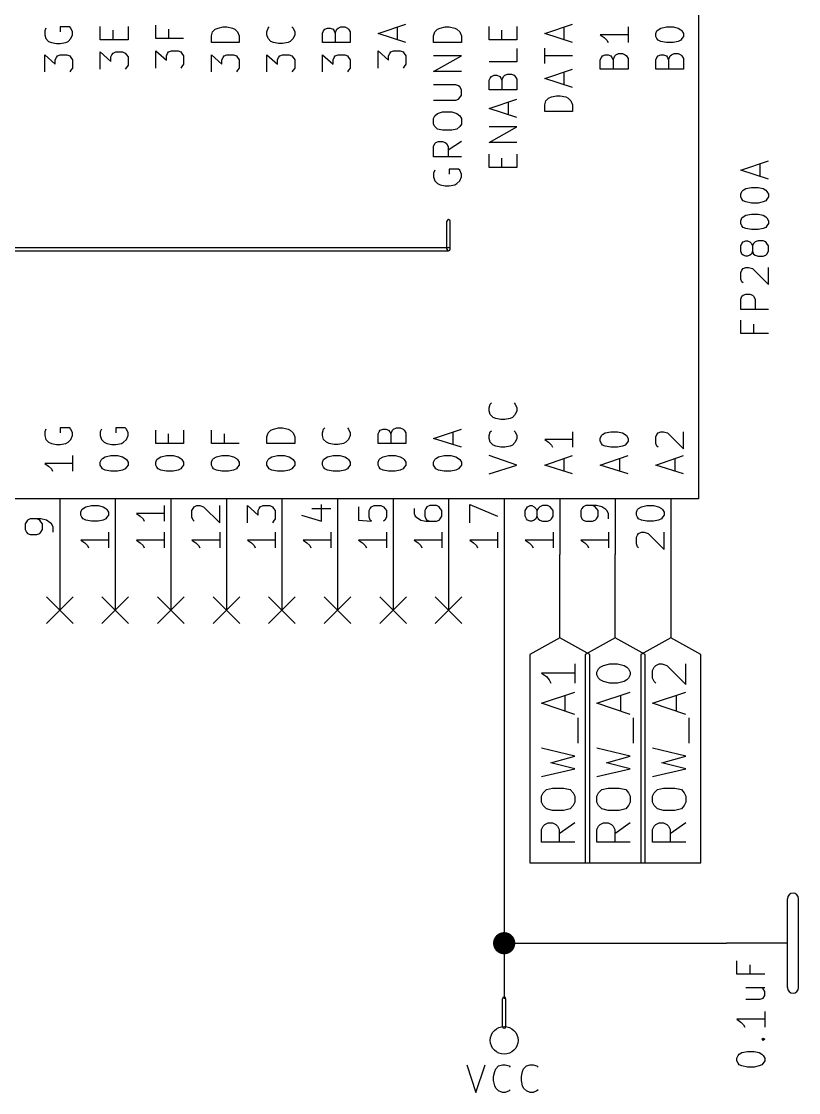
# Model space of a CAD drawing. Extents: x 10 to 287, y -200 to -10.
# Drawn here: x 231.93 to 267.46, y -103.35 to -54.36 of the extents above; entities that cross this region are included whole.
import ezdxf

# ---------------------------------------------------------------- set-up
doc = ezdxf.new("R2010")
doc.units = 0
doc.header["$MEASUREMENT"] = 0

msp = doc.modelspace()

# ---------------------------------------------------------------- linework, layer by layer
at = {"layer": 'Blue 2'}
for p, q in [((233.07, -80.6704), (234.29, -81.8896)), ((234.29, -80.6704), (233.07, -81.8896)), ((235.61, -80.6704), (236.83, -81.8896)), ((236.83, -80.6704), (235.61, -81.8896)), ((238.15, -80.6704), (239.37, -81.8896)), ((239.37, -80.6704), (238.15, -81.8896)), ((240.69, -80.6704), (241.91, -81.8896)), ((241.91, -80.6704), (240.69, -81.8896)), ((243.23, -80.6704), (244.45, -81.8896)), ((244.45, -80.6704), (243.23, -81.8896)), ((245.77, -80.6704), (246.99, -81.8896)), ((246.99, -80.6704), (245.77, -81.8896)), ((248.31, -80.6704), (249.53, -81.8896)), ((249.53, -80.6704), (248.31, -81.8896)), ((250.85, -80.6704), (252.07, -81.8896)), ((252.07, -80.6704), (250.85, -81.8896))]:
    msp.add_line(p, q, dxfattribs=at)
at = {"layer": 'Cyan 2'}
for p, q in [((233.045, -54.6608), (232.994, -54.7878)), ((232.994, -54.7878), (232.994, -54.9656)), ((234.137, -54.61), (233.705, -54.61)), ((233.705, -54.61), (233.705, -54.8386)), ((234.188, -54.6608), (234.137, -54.61)), ((234.264, -54.8386), (234.188, -54.6608)), ((234.264, -54.9656), (234.264, -54.8386)), ((235.534, -55.1942), (235.534, -54.5846)), ((236.118, -55.1942), (236.118, -54.7624)), ((236.804, -54.5846), (236.804, -55.1942)), ((238.074, -55.1434), (238.074, -54.5338)), ((238.658, -54.7116), (238.658, -55.1434)), ((240.614, -55.0164), (240.665, -54.8386)), ((240.665, -54.8386), (240.792, -54.7116)), ((240.792, -54.7116), (240.919, -54.6608)), ((240.919, -54.6608), (241.148, -54.61)), ((241.148, -54.61), (241.325, -54.61)), ((241.325, -54.61), (241.579, -54.6608)), ((241.579, -54.6608), (241.681, -54.7116)), ((241.681, -54.7116), (241.808, -54.8386)), ((241.808, -54.8386), (241.884, -55.0164)), ((243.154, -54.8386), (243.205, -54.6608)), ((243.154, -54.9656), (243.154, -54.8386)), ((243.205, -54.6608), (243.256, -54.61)), ((244.297, -54.61), (244.348, -54.6608)), ((244.348, -54.6608), (244.424, -54.8386)), ((244.424, -54.8386), (244.424, -54.9656)), ((245.694, -54.8894), (245.745, -54.7878)), ((245.745, -54.7878), (245.796, -54.7116)), ((245.796, -54.7116), (245.923, -54.6608)), ((245.923, -54.6608), (246.05, -54.6608)), ((246.05, -54.6608), (246.177, -54.7116)), ((246.177, -54.7116), (246.228, -54.7878)), ((246.228, -54.7878), (246.278, -54.8894)), ((246.278, -54.8894), (246.355, -54.7116)), ((246.355, -54.7116), (246.405, -54.6608)), ((246.405, -54.6608), (246.532, -54.61)), ((246.532, -54.61), (246.71, -54.61)), ((246.71, -54.61), (246.837, -54.6608)), ((246.837, -54.6608), (246.888, -54.7116)), ((246.888, -54.7116), (246.964, -54.8386)), ((246.964, -54.8386), (246.964, -55.3212)), ((248.234, -54.9148), (249.504, -54.483)), ((249.123, -55.1942), (249.123, -54.61)), ((250.774, -55.0164), (250.825, -54.8386)), ((250.825, -54.8386), (250.952, -54.7116)), ((250.952, -54.7116), (251.079, -54.6608)), ((251.079, -54.6608), (251.308, -54.61)), ((251.308, -54.61), (251.485, -54.61)), ((251.485, -54.61), (251.739, -54.6608)), ((251.739, -54.6608), (251.841, -54.7116)), ((251.841, -54.7116), (251.968, -54.8386)), ((251.968, -54.8386), (252.044, -55.0164)), ((253.314, -55.1942), (253.314, -54.5846)), ((253.898, -55.1942), (253.898, -54.7624)), ((254.584, -54.5846), (254.584, -55.1942)), ((255.854, -54.9148), (257.124, -54.483)), ((256.743, -55.1942), (256.743, -54.61)), ((259.664, -54.61), (259.664, -55.3212)), ((260.934, -54.9148), (260.985, -54.7878)), ((260.985, -54.7878), (261.036, -54.737)), ((261.036, -54.737), (261.163, -54.6608)), ((261.163, -54.6608), (261.417, -54.61)), ((261.417, -54.61), (261.722, -54.61)), ((261.722, -54.61), (261.95, -54.6608)), ((261.95, -54.6608), (262.077, -54.737)), ((262.077, -54.737), (262.128, -54.7878)), ((262.128, -54.7878), (262.204, -54.9148)), ((232.994, -54.9656), (233.045, -55.1434)), ((233.045, -55.1434), (233.172, -55.2704)), ((233.172, -55.2704), (233.299, -55.3212)), ((233.299, -55.3212), (233.528, -55.372)), ((233.705, -55.372), (233.959, -55.3212)), ((233.959, -55.3212), (234.061, -55.2704)), ((234.061, -55.2704), (234.188, -55.1434)), ((234.188, -55.1434), (234.264, -54.9656)), ((236.804, -55.1942), (235.534, -55.1942)), ((239.344, -55.1434), (238.074, -55.1434)), ((240.614, -55.3212), (240.614, -55.0164)), ((241.884, -55.3212), (240.614, -55.3212)), ((241.884, -55.0164), (241.884, -55.3212)), ((243.205, -55.1434), (243.154, -54.9656)), ((243.332, -55.2704), (243.205, -55.1434)), ((243.459, -55.3212), (243.332, -55.2704)), ((243.688, -55.372), (243.459, -55.3212)), ((244.119, -55.3212), (243.865, -55.372)), ((244.221, -55.2704), (244.119, -55.3212)), ((244.348, -55.1434), (244.221, -55.2704)), ((244.424, -54.9656), (244.348, -55.1434)), ((245.694, -55.3212), (245.694, -54.8894)), ((246.964, -55.3212), (245.694, -55.3212)), ((246.278, -54.8894), (246.278, -55.3212)), ((249.504, -55.3212), (248.234, -54.9148)), ((250.774, -55.3212), (250.774, -55.0164)), ((252.044, -55.3212), (250.774, -55.3212)), ((252.044, -55.0164), (252.044, -55.3212)), ((254.584, -55.1942), (253.314, -55.1942)), ((257.124, -55.3212), (255.854, -54.9148)), ((259.664, -54.9656), (258.394, -54.9656)), ((258.394, -54.9656), (258.572, -55.0926)), ((258.572, -55.0926), (258.699, -55.2196)), ((258.699, -55.2196), (258.75, -55.3212)), ((260.934, -55.0418), (260.934, -54.9148)), ((260.985, -55.1434), (260.934, -55.0418)), ((261.036, -55.2196), (260.985, -55.1434)), ((261.163, -55.2704), (261.036, -55.2196)), ((261.417, -55.3212), (261.163, -55.2704)), ((261.722, -55.3212), (261.417, -55.3212)), ((261.95, -55.2704), (261.722, -55.3212)), ((262.077, -55.2196), (261.95, -55.2704)), ((262.128, -55.1434), (262.077, -55.2196)), ((262.204, -55.0418), (262.128, -55.1434)), ((262.204, -54.9148), (262.204, -55.0418)), ((233.528, -55.372), (233.705, -55.372)), ((235.534, -56.5404), (235.534, -55.753)), ((235.534, -55.753), (236.017, -56.1848)), ((236.068, -55.88), (236.118, -55.8038)), ((236.118, -55.8038), (236.245, -55.753)), ((236.245, -55.753), (236.55, -55.753)), ((236.55, -55.753), (236.677, -55.8038)), ((236.677, -55.8038), (236.728, -55.88)), ((238.074, -56.4896), (238.074, -55.7022)), ((238.074, -55.7022), (238.557, -56.134)), ((238.557, -55.9308), (238.608, -55.8292)), ((238.608, -55.8292), (238.658, -55.753)), ((238.658, -55.753), (238.785, -55.7022)), ((238.785, -55.7022), (239.09, -55.7022)), ((239.09, -55.7022), (239.217, -55.753)), ((239.217, -55.753), (239.268, -55.8292)), ((239.268, -55.8292), (239.344, -55.9308)), ((243.865, -55.372), (243.688, -55.372)), ((248.234, -56.4896), (248.234, -55.7022)), ((248.234, -55.7022), (248.717, -56.134)), ((248.717, -55.9308), (248.768, -55.8292)), ((248.768, -55.8292), (248.818, -55.753)), ((248.818, -55.753), (248.945, -55.7022)), ((248.945, -55.7022), (249.25, -55.7022)), ((249.25, -55.7022), (249.377, -55.753)), ((249.377, -55.753), (249.428, -55.8292)), ((249.428, -55.8292), (249.504, -55.9308)), ((254.584, -55.6006), (254.584, -56.2102)), ((255.854, -56.2864), (255.854, -55.5752)), ((259.105, -55.88), (259.232, -55.8292)), ((259.232, -55.8292), (259.41, -55.8292)), ((259.41, -55.8292), (259.537, -55.88)), ((261.645, -55.88), (261.772, -55.8292)), ((261.772, -55.8292), (261.95, -55.8292)), ((261.95, -55.8292), (262.077, -55.88)), ((232.994, -56.6674), (232.994, -55.88)), ((232.994, -55.88), (233.477, -56.3118)), ((233.477, -56.1086), (233.528, -56.007)), ((233.477, -56.3118), (233.477, -56.1086)), ((233.528, -56.007), (233.578, -55.9308)), ((233.578, -55.9308), (233.705, -55.88)), ((233.705, -55.88), (234.01, -55.88)), ((234.01, -55.88), (234.137, -55.9308)), ((234.137, -55.9308), (234.188, -56.007)), ((234.188, -56.007), (234.264, -56.1086)), ((234.264, -56.1086), (234.264, -56.4896)), ((236.017, -55.9816), (236.068, -55.88)), ((236.017, -56.1848), (236.017, -55.9816)), ((236.728, -55.88), (236.804, -55.9816)), ((236.804, -55.9816), (236.804, -56.3626)), ((238.557, -56.134), (238.557, -55.9308)), ((239.344, -56.3118), (239.268, -56.4134)), ((239.344, -55.9308), (239.344, -56.3118)), ((240.614, -56.6674), (240.614, -55.88)), ((240.614, -55.88), (241.097, -56.3118)), ((241.097, -56.1086), (241.148, -56.007)), ((241.097, -56.3118), (241.097, -56.1086)), ((241.148, -56.007), (241.198, -55.9308)), ((241.198, -55.9308), (241.325, -55.88)), ((241.325, -55.88), (241.63, -55.88)), ((241.63, -55.88), (241.757, -55.9308)), ((241.757, -55.9308), (241.808, -56.007)), ((241.808, -56.007), (241.884, -56.1086)), ((241.884, -56.1086), (241.884, -56.4896)), ((243.154, -56.6674), (243.154, -55.88)), ((243.154, -55.88), (243.637, -56.3118)), ((243.637, -56.1086), (243.688, -56.007)), ((243.637, -56.3118), (243.637, -56.1086)), ((243.688, -56.007), (243.738, -55.9308)), ((243.738, -55.9308), (243.865, -55.88)), ((243.865, -55.88), (244.17, -55.88)), ((244.17, -55.88), (244.297, -55.9308)), ((244.297, -55.9308), (244.348, -56.007)), ((244.348, -56.007), (244.424, -56.1086)), ((244.424, -56.1086), (244.424, -56.4896)), ((245.694, -56.6674), (245.694, -55.88)), ((245.694, -55.88), (246.177, -56.3118)), ((246.177, -56.1086), (246.228, -56.007)), ((246.177, -56.3118), (246.177, -56.1086)), ((246.228, -56.007), (246.278, -55.9308)), ((246.278, -55.9308), (246.405, -55.88)), ((246.405, -55.88), (246.71, -55.88)), ((246.71, -55.88), (246.837, -55.9308)), ((246.837, -55.9308), (246.888, -56.007)), ((246.888, -56.007), (246.964, -56.1086)), ((246.964, -56.1086), (246.964, -56.4896)), ((248.717, -56.134), (248.717, -55.9308)), ((249.504, -56.3118), (249.428, -56.4134)), ((249.504, -55.9308), (249.504, -56.3118)), ((250.774, -56.642), (252.044, -55.9308)), ((252.044, -55.9308), (250.774, -55.9308)), ((254.584, -56.2102), (253.314, -56.2102)), ((257.124, -55.9308), (255.854, -55.9308)), ((258.394, -56.1086), (258.445, -56.007)), ((258.394, -56.5404), (258.394, -56.1086)), ((258.445, -56.007), (258.496, -55.9308)), ((258.496, -55.9308), (258.623, -55.88)), ((258.623, -55.88), (258.75, -55.88)), ((258.75, -55.88), (258.877, -55.9308)), ((258.877, -55.9308), (258.928, -56.007)), ((258.928, -56.007), (258.978, -56.1086)), ((258.978, -56.1086), (259.055, -55.9308)), ((258.978, -56.1086), (258.978, -56.5404)), ((259.055, -55.9308), (259.105, -55.88)), ((259.537, -55.88), (259.588, -55.9308)), ((259.588, -55.9308), (259.664, -56.0578)), ((259.664, -56.0578), (259.664, -56.5404)), ((260.934, -56.1086), (260.985, -56.007)), ((260.934, -56.5404), (260.934, -56.1086)), ((260.985, -56.007), (261.036, -55.9308)), ((261.036, -55.9308), (261.163, -55.88)), ((261.163, -55.88), (261.29, -55.88)), ((261.29, -55.88), (261.417, -55.9308)), ((261.417, -55.9308), (261.468, -56.007)), ((261.468, -56.007), (261.518, -56.1086)), ((261.518, -56.1086), (261.595, -55.9308)), ((261.518, -56.1086), (261.518, -56.5404)), ((261.595, -55.9308), (261.645, -55.88)), ((262.077, -55.88), (262.128, -55.9308)), ((262.128, -55.9308), (262.204, -56.0578)), ((262.204, -56.0578), (262.204, -56.5404)), ((234.188, -56.5912), (234.137, -56.6674)), ((234.264, -56.4896), (234.188, -56.5912)), ((236.728, -56.4642), (236.677, -56.5404)), ((236.804, -56.3626), (236.728, -56.4642)), ((239.268, -56.4134), (239.217, -56.4896)), ((241.808, -56.5912), (241.757, -56.6674)), ((241.884, -56.4896), (241.808, -56.5912)), ((244.348, -56.5912), (244.297, -56.6674)), ((244.424, -56.4896), (244.348, -56.5912)), ((246.888, -56.5912), (246.837, -56.6674)), ((246.964, -56.4896), (246.888, -56.5912)), ((249.428, -56.4134), (249.377, -56.4896)), ((252.044, -56.642), (250.774, -56.642)), ((253.416, -56.8706), (253.543, -56.8198)), ((253.543, -56.8198), (253.67, -56.8198)), ((253.67, -56.8198), (253.797, -56.8706)), ((253.975, -56.8706), (254.025, -56.8198)), ((254.025, -56.8198), (254.152, -56.769)), ((254.152, -56.769), (254.33, -56.769)), ((254.33, -56.769), (254.457, -56.8198)), ((254.457, -56.8198), (254.508, -56.8706)), ((255.854, -56.9722), (257.124, -56.5404)), ((256.743, -57.2516), (256.743, -56.6674)), ((259.664, -56.5404), (258.394, -56.5404)), ((262.204, -56.5404), (260.934, -56.5404)), ((251.79, -57.2516), (250.774, -57.2516)), ((251.917, -57.3024), (251.79, -57.2516)), ((251.968, -57.3532), (251.917, -57.3024)), ((253.314, -57.0484), (253.365, -56.9468)), ((253.314, -57.4802), (253.314, -57.0484)), ((253.365, -56.9468), (253.416, -56.8706)), ((253.797, -56.8706), (253.848, -56.9468)), ((253.848, -56.9468), (253.898, -57.0484)), ((253.898, -57.0484), (253.975, -56.8706)), ((253.898, -57.0484), (253.898, -57.4802)), ((254.508, -56.8706), (254.584, -56.9976)), ((254.584, -56.9976), (254.584, -57.4802)), ((257.124, -57.3786), (255.854, -56.9722)), ((252.044, -57.4802), (251.968, -57.3532)), ((251.968, -57.8358), (252.044, -57.7342)), ((252.044, -57.7342), (252.044, -57.4802)), ((254.584, -57.4802), (253.314, -57.4802)), ((256.032, -57.8612), (256.159, -57.8104)), ((256.159, -57.8104), (256.388, -57.7596)), ((256.388, -57.7596), (256.565, -57.7596)), ((256.565, -57.7596), (256.819, -57.8104)), ((256.819, -57.8104), (256.921, -57.8612)), ((250.774, -57.9628), (251.79, -57.9628)), ((251.79, -57.9628), (251.917, -57.912)), ((251.917, -57.912), (251.968, -57.8358)), ((253.314, -58.3438), (254.584, -57.912)), ((254.203, -58.6232), (254.203, -58.039)), ((255.854, -58.166), (255.905, -57.9882)), ((255.854, -58.4708), (255.854, -58.166)), ((255.905, -57.9882), (256.032, -57.8612)), ((256.921, -57.8612), (257.048, -57.9882)), ((257.048, -57.9882), (257.124, -58.166)), ((257.124, -58.166), (257.124, -58.4708)), ((250.774, -58.801), (250.825, -58.674)), ((250.825, -58.674), (250.952, -58.5724)), ((250.952, -58.5724), (251.181, -58.4962)), ((251.181, -58.4962), (251.612, -58.4962)), ((251.612, -58.4962), (251.841, -58.5724)), ((251.841, -58.5724), (251.968, -58.674)), ((251.968, -58.674), (252.044, -58.801)), ((254.584, -58.7502), (253.314, -58.3438)), ((257.124, -58.4708), (255.854, -58.4708)), ((250.774, -59.055), (250.774, -58.801)), ((250.825, -59.1566), (250.774, -59.055)), ((250.952, -59.2836), (250.825, -59.1566)), ((251.181, -59.3344), (250.952, -59.2836)), ((251.841, -59.2836), (251.612, -59.3344)), ((251.968, -59.1566), (251.841, -59.2836)), ((252.044, -59.055), (251.968, -59.1566)), ((252.044, -58.801), (252.044, -59.055)), ((253.314, -59.8932), (254.584, -59.182)), ((254.584, -59.182), (253.314, -59.182)), ((251.612, -59.3344), (251.181, -59.3344)), ((250.774, -60.071), (250.825, -59.944)), ((250.774, -60.5536), (250.774, -60.071)), ((250.825, -59.944), (250.876, -59.8932)), ((250.876, -59.8932), (251.003, -59.8424)), ((251.003, -59.8424), (251.181, -59.8424)), ((251.181, -59.8424), (251.308, -59.8932)), ((251.308, -59.8932), (251.358, -59.944)), ((251.358, -59.944), (251.435, -60.071)), ((252.044, -59.8424), (251.435, -60.2488)), ((251.435, -60.071), (251.435, -60.5536)), ((254.584, -59.8932), (253.314, -59.8932)), ((252.044, -60.5536), (250.774, -60.5536)), ((253.314, -61.0362), (253.314, -60.4266)), ((253.898, -61.0362), (253.898, -60.6044)), ((254.584, -60.4266), (254.584, -61.0362)), ((264.82, -61.1632), (266.09, -60.7314)), ((250.825, -61.1632), (250.774, -61.2902)), ((251.917, -61.1124), (251.485, -61.1124)), ((251.485, -61.1124), (251.485, -61.341)), ((251.968, -61.1632), (251.917, -61.1124)), ((252.044, -61.341), (251.968, -61.1632)), ((254.584, -61.0362), (253.314, -61.0362)), ((266.09, -61.5696), (264.82, -61.1632)), ((265.709, -61.4426), (265.709, -60.8584)), ((250.774, -61.2902), (250.774, -61.468)), ((250.774, -61.468), (250.825, -61.6458)), ((250.825, -61.6458), (250.952, -61.7728)), ((251.841, -61.7728), (251.968, -61.6458)), ((251.968, -61.6458), (252.044, -61.468)), ((252.044, -61.468), (252.044, -61.341)), ((250.952, -61.7728), (251.079, -61.8236)), ((251.079, -61.8236), (251.308, -61.8744)), ((251.308, -61.8744), (251.485, -61.8744)), ((251.485, -61.8744), (251.739, -61.8236)), ((251.739, -61.8236), (251.841, -61.7728)), ((264.82, -62.2554), (264.871, -62.1284)), ((264.871, -62.1284), (264.922, -62.0776)), ((264.922, -62.0776), (265.049, -62.0014)), ((265.049, -62.0014), (265.303, -61.9506)), ((265.303, -61.9506), (265.608, -61.9506)), ((265.608, -61.9506), (265.836, -62.0014)), ((265.836, -62.0014), (265.963, -62.0776)), ((265.963, -62.0776), (266.014, -62.1284)), ((266.014, -62.1284), (266.09, -62.2554)), ((264.82, -62.3824), (264.82, -62.2554)), ((264.871, -62.484), (264.82, -62.3824)), ((264.922, -62.5602), (264.871, -62.484)), ((265.049, -62.611), (264.922, -62.5602)), ((265.303, -62.6618), (265.049, -62.611)), ((265.608, -62.6618), (265.303, -62.6618)), ((265.836, -62.611), (265.608, -62.6618)), ((265.963, -62.5602), (265.836, -62.611)), ((266.014, -62.484), (265.963, -62.5602)), ((266.09, -62.3824), (266.014, -62.484)), ((266.09, -62.2554), (266.09, -62.3824)), ((265.049, -63.2206), (265.303, -63.1698)), ((265.303, -63.1698), (265.608, -63.1698)), ((265.608, -63.1698), (265.836, -63.2206)), ((264.82, -63.4746), (264.871, -63.3476)), ((264.82, -63.6016), (264.82, -63.4746)), ((264.871, -63.7032), (264.82, -63.6016)), ((264.871, -63.3476), (264.922, -63.2968)), ((264.922, -63.2968), (265.049, -63.2206)), ((265.836, -63.2206), (265.963, -63.2968)), ((265.963, -63.2968), (266.014, -63.3476)), ((266.014, -63.3476), (266.09, -63.4746)), ((266.09, -63.6016), (266.014, -63.7032)), ((266.09, -63.4746), (266.09, -63.6016)), ((264.922, -63.7794), (264.871, -63.7032)), ((265.049, -63.8302), (264.922, -63.7794)), ((265.303, -63.881), (265.049, -63.8302)), ((265.608, -63.881), (265.303, -63.881)), ((265.836, -63.8302), (265.608, -63.881)), ((265.963, -63.7794), (265.836, -63.8302)), ((266.014, -63.7032), (265.963, -63.7794)), ((264.82, -64.6176), (264.871, -64.516)), ((264.82, -64.8716), (264.82, -64.6176)), ((264.871, -64.516), (264.922, -64.4398)), ((264.922, -64.4398), (265.049, -64.389)), ((265.049, -64.389), (265.125, -64.389)), ((265.125, -64.389), (265.227, -64.4398)), ((265.227, -64.4398), (265.303, -64.516)), ((265.303, -64.516), (265.354, -64.6176)), ((265.405, -64.516), (265.354, -64.6176)), ((265.354, -64.6176), (265.354, -64.8716)), ((265.481, -64.4398), (265.405, -64.516)), ((265.608, -64.389), (265.481, -64.4398)), ((265.836, -64.389), (265.608, -64.389)), ((265.963, -64.4398), (265.836, -64.389)), ((266.014, -64.516), (265.963, -64.4398)), ((266.09, -64.6176), (266.014, -64.516)), ((266.09, -64.8716), (266.09, -64.6176)), ((264.871, -64.9986), (264.82, -64.8716)), ((264.922, -65.0494), (264.871, -64.9986)), ((265.049, -65.1002), (264.922, -65.0494)), ((265.125, -65.1002), (265.049, -65.1002)), ((265.227, -65.0494), (265.125, -65.1002)), ((265.303, -64.9986), (265.227, -65.0494)), ((265.354, -64.8716), (265.303, -64.9986)), ((265.354, -64.8716), (265.405, -64.9986)), ((265.405, -64.9986), (265.481, -65.0494)), ((265.481, -65.0494), (265.608, -65.1002)), ((265.608, -65.1002), (265.836, -65.1002)), ((265.836, -65.1002), (265.963, -65.0494)), ((265.963, -65.0494), (266.014, -64.9986)), ((266.014, -64.9986), (266.09, -64.8716)), ((264.922, -65.659), (265.049, -65.6082)), ((265.049, -65.6082), (265.176, -65.6082)), ((265.176, -65.6082), (265.354, -65.659)), ((266.09, -66.3956), (266.09, -65.6082)), ((264.82, -65.8368), (264.871, -65.7352)), ((264.82, -66.1416), (264.82, -65.8368)), ((264.871, -66.2686), (264.82, -66.1416)), ((264.871, -65.7352), (264.922, -65.659)), ((265.354, -65.659), (266.09, -66.3956)), ((264.922, -66.3194), (264.871, -66.2686)), ((264.82, -67.056), (264.871, -66.929)), ((264.82, -67.5386), (264.82, -67.056)), ((264.871, -66.929), (264.922, -66.8782)), ((264.922, -66.8782), (265.049, -66.8274)), ((265.049, -66.8274), (265.227, -66.8274)), ((265.227, -66.8274), (265.354, -66.8782)), ((265.354, -66.8782), (265.405, -66.929)), ((265.405, -66.929), (265.481, -67.056)), ((265.481, -67.056), (265.481, -67.5386)), ((266.09, -67.5386), (264.82, -67.5386)), ((264.82, -68.6308), (264.82, -68.0212)), ((265.405, -68.199), (265.405, -68.6308)), ((266.09, -68.6308), (264.82, -68.6308)), ((253.314, -72.0344), (253.365, -71.8566)), ((253.365, -71.8566), (253.416, -71.8058)), ((254.457, -71.8058), (254.508, -71.8566)), ((254.508, -71.8566), (254.584, -72.0344)), ((253.314, -72.1614), (253.314, -72.0344)), ((253.365, -72.3392), (253.314, -72.1614)), ((253.492, -72.4662), (253.365, -72.3392)), ((253.619, -72.517), (253.492, -72.4662)), ((254.381, -72.4662), (254.279, -72.517)), ((254.508, -72.3392), (254.381, -72.4662)), ((254.584, -72.1614), (254.508, -72.3392)), ((254.584, -72.0344), (254.584, -72.1614)), ((233.045, -72.9996), (232.994, -73.1266)), ((234.137, -72.9488), (233.705, -72.9488)), ((233.705, -72.9488), (233.705, -73.1774)), ((234.188, -72.9996), (234.137, -72.9488)), ((234.264, -73.1774), (234.188, -72.9996)), ((235.585, -72.9996), (235.534, -73.1266)), ((236.677, -72.9488), (236.245, -72.9488)), ((236.245, -72.9488), (236.245, -73.1774)), ((236.728, -72.9996), (236.677, -72.9488)), ((236.804, -73.1774), (236.728, -72.9996)), ((243.332, -73.0504), (243.459, -72.9996)), ((243.459, -72.9996), (243.688, -72.9488)), ((243.688, -72.9488), (243.865, -72.9488)), ((243.865, -72.9488), (244.119, -72.9996)), ((244.119, -72.9996), (244.221, -73.0504)), ((245.694, -73.1774), (245.745, -72.9996)), ((245.745, -72.9996), (245.796, -72.9488)), ((246.837, -72.9488), (246.888, -72.9996)), ((246.888, -72.9996), (246.964, -73.1774)), ((248.336, -73.0504), (248.463, -72.9996)), ((248.463, -72.9996), (248.59, -72.9996)), ((248.59, -72.9996), (248.717, -73.0504)), ((248.895, -73.0504), (248.945, -72.9996)), ((248.945, -72.9996), (249.072, -72.9488)), ((249.072, -72.9488), (249.25, -72.9488)), ((249.25, -72.9488), (249.377, -72.9996)), ((249.377, -72.9996), (249.428, -73.0504)), ((250.774, -73.4314), (252.044, -72.9996)), ((253.848, -72.5678), (253.619, -72.517)), ((254.025, -72.5678), (253.848, -72.5678)), ((254.279, -72.517), (254.025, -72.5678)), ((232.994, -73.1266), (232.994, -73.3044)), ((232.994, -73.3044), (233.045, -73.4822)), ((233.045, -73.4822), (233.172, -73.6092)), ((234.061, -73.6092), (234.188, -73.4822)), ((234.188, -73.4822), (234.264, -73.3044)), ((234.264, -73.3044), (234.264, -73.1774)), ((235.534, -73.1266), (235.534, -73.3044)), ((235.534, -73.3044), (235.585, -73.4822)), ((235.585, -73.4822), (235.712, -73.6092)), ((236.601, -73.6092), (236.728, -73.4822)), ((236.728, -73.4822), (236.804, -73.3044)), ((236.804, -73.3044), (236.804, -73.1774)), ((238.074, -73.66), (238.074, -73.0504)), ((238.658, -73.66), (238.658, -73.2282)), ((239.344, -73.0504), (239.344, -73.66)), ((240.614, -73.66), (240.614, -73.0504)), ((241.198, -73.2282), (241.198, -73.66)), ((243.154, -73.3552), (243.205, -73.1774)), ((243.154, -73.66), (243.154, -73.3552)), ((243.205, -73.1774), (243.332, -73.0504)), ((244.221, -73.0504), (244.348, -73.1774)), ((244.348, -73.1774), (244.424, -73.3552)), ((244.424, -73.3552), (244.424, -73.66)), ((245.694, -73.3044), (245.694, -73.1774)), ((245.745, -73.4822), (245.694, -73.3044)), ((245.872, -73.6092), (245.745, -73.4822)), ((246.888, -73.4822), (246.761, -73.6092)), ((246.964, -73.3044), (246.888, -73.4822)), ((246.964, -73.1774), (246.964, -73.3044)), ((248.234, -73.2282), (248.285, -73.1266)), ((248.234, -73.66), (248.234, -73.2282)), ((248.285, -73.1266), (248.336, -73.0504)), ((248.717, -73.0504), (248.768, -73.1266)), ((248.768, -73.1266), (248.818, -73.2282)), ((248.818, -73.2282), (248.895, -73.0504)), ((248.818, -73.2282), (248.818, -73.66)), ((249.428, -73.0504), (249.504, -73.1774)), ((249.504, -73.1774), (249.504, -73.66)), ((252.044, -73.8378), (250.774, -73.4314)), ((251.663, -73.7108), (251.663, -73.1266)), ((253.314, -73.3044), (253.365, -73.1266)), ((253.314, -73.4314), (253.314, -73.3044)), ((253.365, -73.6092), (253.314, -73.4314)), ((253.365, -73.1266), (253.416, -73.0758)), ((254.457, -73.0758), (254.508, -73.1266)), ((254.508, -73.1266), (254.584, -73.3044)), ((254.584, -73.4314), (254.508, -73.6092)), ((254.584, -73.3044), (254.584, -73.4314)), ((257.124, -73.4822), (255.854, -73.4822)), ((255.854, -73.4822), (256.032, -73.6092)), ((257.124, -73.1266), (257.124, -73.8378)), ((258.394, -73.4314), (258.445, -73.3044)), ((258.394, -73.5584), (258.394, -73.4314)), ((258.445, -73.3044), (258.496, -73.2536)), ((258.496, -73.2536), (258.623, -73.1774)), ((258.623, -73.1774), (258.877, -73.1266)), ((258.877, -73.1266), (259.182, -73.1266)), ((259.182, -73.1266), (259.41, -73.1774)), ((259.41, -73.1774), (259.537, -73.2536)), ((259.537, -73.2536), (259.588, -73.3044)), ((259.588, -73.3044), (259.664, -73.4314)), ((259.664, -73.4314), (259.664, -73.5584)), ((260.934, -73.3552), (260.985, -73.2536)), ((260.934, -73.66), (260.934, -73.3552)), ((260.985, -73.2536), (261.036, -73.1774)), ((261.036, -73.1774), (261.163, -73.1266)), ((261.163, -73.1266), (261.29, -73.1266)), ((261.29, -73.1266), (261.468, -73.1774)), ((261.468, -73.1774), (262.204, -73.914)), ((262.204, -73.914), (262.204, -73.1266)), ((233.172, -73.6092), (233.299, -73.66)), ((233.299, -73.66), (233.528, -73.7108)), ((233.528, -73.7108), (233.705, -73.7108)), ((233.705, -73.7108), (233.959, -73.66)), ((233.959, -73.66), (234.061, -73.6092)), ((235.712, -73.6092), (235.839, -73.66)), ((235.839, -73.66), (236.068, -73.7108)), ((236.068, -73.7108), (236.245, -73.7108)), ((236.245, -73.7108), (236.499, -73.66)), ((236.499, -73.66), (236.601, -73.6092)), ((239.344, -73.66), (238.074, -73.66)), ((241.884, -73.66), (240.614, -73.66)), ((244.424, -73.66), (243.154, -73.66)), ((245.999, -73.66), (245.872, -73.6092)), ((246.228, -73.7108), (245.999, -73.66)), ((246.405, -73.7108), (246.228, -73.7108)), ((246.659, -73.66), (246.405, -73.7108)), ((246.761, -73.6092), (246.659, -73.66)), ((249.504, -73.66), (248.234, -73.66)), ((253.492, -73.7362), (253.365, -73.6092)), ((253.619, -73.787), (253.492, -73.7362)), ((253.848, -73.8378), (253.619, -73.787)), ((254.025, -73.8378), (253.848, -73.8378)), ((254.279, -73.787), (254.025, -73.8378)), ((254.381, -73.7362), (254.279, -73.787)), ((254.508, -73.6092), (254.381, -73.7362)), ((256.032, -73.6092), (256.159, -73.7362)), ((256.159, -73.7362), (256.21, -73.8378)), ((258.445, -73.66), (258.394, -73.5584)), ((258.496, -73.7362), (258.445, -73.66)), ((258.623, -73.787), (258.496, -73.7362)), ((258.877, -73.8378), (258.623, -73.787)), ((259.182, -73.8378), (258.877, -73.8378)), ((259.41, -73.787), (259.182, -73.8378)), ((259.537, -73.7362), (259.41, -73.787)), ((259.588, -73.66), (259.537, -73.7362)), ((259.664, -73.5584), (259.588, -73.66)), ((260.985, -73.787), (260.934, -73.66)), ((261.036, -73.8378), (260.985, -73.787)), ((234.264, -74.2188), (234.264, -74.93)), ((235.534, -74.5236), (235.585, -74.3966)), ((235.585, -74.3966), (235.636, -74.3458)), ((235.636, -74.3458), (235.763, -74.2696)), ((235.763, -74.2696), (236.017, -74.2188)), ((236.017, -74.2188), (236.322, -74.2188)), ((236.322, -74.2188), (236.55, -74.2696)), ((236.55, -74.2696), (236.677, -74.3458)), ((236.677, -74.3458), (236.728, -74.3966)), ((236.728, -74.3966), (236.804, -74.5236)), ((238.074, -74.5236), (238.125, -74.3966)), ((238.125, -74.3966), (238.176, -74.3458)), ((238.176, -74.3458), (238.303, -74.2696)), ((238.303, -74.2696), (238.557, -74.2188)), ((238.557, -74.2188), (238.862, -74.2188)), ((238.862, -74.2188), (239.09, -74.2696)), ((239.09, -74.2696), (239.217, -74.3458)), ((239.217, -74.3458), (239.268, -74.3966)), ((239.268, -74.3966), (239.344, -74.5236)), ((240.614, -74.5236), (240.665, -74.3966)), ((240.665, -74.3966), (240.716, -74.3458)), ((240.716, -74.3458), (240.843, -74.2696)), ((240.843, -74.2696), (241.097, -74.2188)), ((241.097, -74.2188), (241.402, -74.2188)), ((241.402, -74.2188), (241.63, -74.2696)), ((241.63, -74.2696), (241.757, -74.3458)), ((241.757, -74.3458), (241.808, -74.3966)), ((241.808, -74.3966), (241.884, -74.5236)), ((243.154, -74.5236), (243.205, -74.3966)), ((243.205, -74.3966), (243.256, -74.3458)), ((243.256, -74.3458), (243.383, -74.2696)), ((243.383, -74.2696), (243.637, -74.2188)), ((243.637, -74.2188), (243.942, -74.2188)), ((243.942, -74.2188), (244.17, -74.2696)), ((244.17, -74.2696), (244.297, -74.3458)), ((244.297, -74.3458), (244.348, -74.3966)), ((244.348, -74.3966), (244.424, -74.5236)), ((245.694, -74.5236), (245.745, -74.3966)), ((245.745, -74.3966), (245.796, -74.3458)), ((245.796, -74.3458), (245.923, -74.2696)), ((245.923, -74.2696), (246.177, -74.2188)), ((246.177, -74.2188), (246.482, -74.2188)), ((246.482, -74.2188), (246.71, -74.2696)), ((246.71, -74.2696), (246.837, -74.3458)), ((246.837, -74.3458), (246.888, -74.3966)), ((246.888, -74.3966), (246.964, -74.5236)), ((248.234, -74.5236), (248.285, -74.3966)), ((248.285, -74.3966), (248.336, -74.3458)), ((248.336, -74.3458), (248.463, -74.2696)), ((248.463, -74.2696), (248.717, -74.2188)), ((248.717, -74.2188), (249.022, -74.2188)), ((249.022, -74.2188), (249.25, -74.2696)), ((249.25, -74.2696), (249.377, -74.3458)), ((249.377, -74.3458), (249.428, -74.3966)), ((249.428, -74.3966), (249.504, -74.5236)), ((250.774, -74.5236), (250.825, -74.3966)), ((250.825, -74.3966), (250.876, -74.3458)), ((250.876, -74.3458), (251.003, -74.2696)), ((251.003, -74.2696), (251.257, -74.2188)), ((251.257, -74.2188), (251.562, -74.2188)), ((251.562, -74.2188), (251.79, -74.2696)), ((251.79, -74.2696), (251.917, -74.3458)), ((251.917, -74.3458), (251.968, -74.3966)), ((251.968, -74.3966), (252.044, -74.5236)), ((254.584, -74.6506), (253.314, -74.2188)), ((255.854, -74.6506), (257.124, -74.2188)), ((256.743, -74.93), (256.743, -74.3458)), ((258.394, -74.6506), (259.664, -74.2188)), ((259.283, -74.93), (259.283, -74.3458)), ((260.934, -74.6506), (262.204, -74.2188)), ((261.823, -74.93), (261.823, -74.3458)), ((234.264, -74.5744), (232.994, -74.5744)), ((232.994, -74.5744), (233.172, -74.7014)), ((233.172, -74.7014), (233.299, -74.8284)), ((233.299, -74.8284), (233.35, -74.93)), ((235.534, -74.6506), (235.534, -74.5236)), ((235.585, -74.7522), (235.534, -74.6506)), ((235.636, -74.8284), (235.585, -74.7522)), ((235.763, -74.8792), (235.636, -74.8284)), ((236.017, -74.93), (235.763, -74.8792)), ((236.322, -74.93), (236.017, -74.93)), ((236.55, -74.8792), (236.322, -74.93)), ((236.677, -74.8284), (236.55, -74.8792)), ((236.728, -74.7522), (236.677, -74.8284)), ((236.804, -74.6506), (236.728, -74.7522)), ((236.804, -74.5236), (236.804, -74.6506)), ((238.074, -74.6506), (238.074, -74.5236)), ((238.125, -74.7522), (238.074, -74.6506)), ((238.176, -74.8284), (238.125, -74.7522)), ((238.303, -74.8792), (238.176, -74.8284)), ((238.557, -74.93), (238.303, -74.8792)), ((238.862, -74.93), (238.557, -74.93)), ((239.09, -74.8792), (238.862, -74.93)), ((239.217, -74.8284), (239.09, -74.8792)), ((239.268, -74.7522), (239.217, -74.8284)), ((239.344, -74.6506), (239.268, -74.7522)), ((239.344, -74.5236), (239.344, -74.6506)), ((240.614, -74.6506), (240.614, -74.5236)), ((240.665, -74.7522), (240.614, -74.6506)), ((240.716, -74.8284), (240.665, -74.7522)), ((240.843, -74.8792), (240.716, -74.8284)), ((241.097, -74.93), (240.843, -74.8792)), ((241.402, -74.93), (241.097, -74.93)), ((241.63, -74.8792), (241.402, -74.93)), ((241.757, -74.8284), (241.63, -74.8792)), ((241.808, -74.7522), (241.757, -74.8284)), ((241.884, -74.6506), (241.808, -74.7522)), ((241.884, -74.5236), (241.884, -74.6506)), ((243.154, -74.6506), (243.154, -74.5236)), ((243.205, -74.7522), (243.154, -74.6506)), ((243.256, -74.8284), (243.205, -74.7522)), ((243.383, -74.8792), (243.256, -74.8284)), ((243.637, -74.93), (243.383, -74.8792)), ((243.942, -74.93), (243.637, -74.93)), ((244.17, -74.8792), (243.942, -74.93)), ((244.297, -74.8284), (244.17, -74.8792)), ((244.348, -74.7522), (244.297, -74.8284)), ((244.424, -74.6506), (244.348, -74.7522)), ((244.424, -74.5236), (244.424, -74.6506)), ((245.694, -74.6506), (245.694, -74.5236)), ((245.745, -74.7522), (245.694, -74.6506)), ((245.796, -74.8284), (245.745, -74.7522)), ((245.923, -74.8792), (245.796, -74.8284)), ((246.177, -74.93), (245.923, -74.8792)), ((246.482, -74.93), (246.177, -74.93)), ((246.71, -74.8792), (246.482, -74.93)), ((246.837, -74.8284), (246.71, -74.8792)), ((246.888, -74.7522), (246.837, -74.8284)), ((246.964, -74.6506), (246.888, -74.7522)), ((246.964, -74.5236), (246.964, -74.6506)), ((248.234, -74.6506), (248.234, -74.5236)), ((248.285, -74.7522), (248.234, -74.6506)), ((248.336, -74.8284), (248.285, -74.7522)), ((248.463, -74.8792), (248.336, -74.8284)), ((248.717, -74.93), (248.463, -74.8792)), ((249.022, -74.93), (248.717, -74.93)), ((249.25, -74.8792), (249.022, -74.93)), ((249.377, -74.8284), (249.25, -74.8792)), ((249.428, -74.7522), (249.377, -74.8284)), ((249.504, -74.6506), (249.428, -74.7522)), ((249.504, -74.5236), (249.504, -74.6506)), ((250.774, -74.6506), (250.774, -74.5236)), ((250.825, -74.7522), (250.774, -74.6506)), ((250.876, -74.8284), (250.825, -74.7522)), ((251.003, -74.8792), (250.876, -74.8284)), ((251.257, -74.93), (251.003, -74.8792)), ((251.562, -74.93), (251.257, -74.93)), ((251.79, -74.8792), (251.562, -74.93)), ((251.917, -74.8284), (251.79, -74.8792)), ((251.968, -74.7522), (251.917, -74.8284)), ((252.044, -74.6506), (251.968, -74.7522)), ((252.044, -74.5236), (252.044, -74.6506)), ((253.314, -75.057), (254.584, -74.6506)), ((257.124, -75.057), (255.854, -74.6506)), ((259.664, -75.057), (258.394, -74.6506)), ((262.204, -75.057), (260.934, -74.6506)), ((264.643, -97.9424), (264.643, -97.3328)), ((265.913, -97.9424), (264.643, -97.9424)), ((265.227, -97.5106), (265.227, -97.9424)), ((265.049, -98.552), (265.913, -98.552)), ((265.836, -98.6028), (265.786, -98.552)), ((265.913, -98.7298), (265.836, -98.6028)), ((265.836, -99.0346), (265.913, -98.9076)), ((265.913, -98.9076), (265.913, -98.7298)), ((265.049, -99.0854), (265.709, -99.0854)), ((265.709, -99.0854), (265.836, -99.0346)), ((265.913, -99.6442), (265.913, -100.355)), ((265.913, -99.9998), (264.643, -99.9998)), ((264.643, -99.9998), (264.82, -100.127)), ((264.82, -100.127), (264.947, -100.254)), ((264.947, -100.254), (264.998, -100.355)), ((265.786, -100.914), (265.836, -100.863)), ((265.836, -100.965), (265.786, -100.914)), ((265.786, -100.914), (265.913, -100.914)), ((265.836, -100.863), (265.913, -100.914)), ((265.913, -100.914), (265.836, -100.965)), ((264.643, -101.778), (264.693, -101.651)), ((264.643, -101.905), (264.643, -101.778)), ((264.693, -102.006), (264.643, -101.905)), ((264.693, -101.651), (264.744, -101.6)), ((264.744, -101.6), (264.871, -101.524)), ((264.871, -101.524), (265.125, -101.473)), ((265.125, -101.473), (265.43, -101.473)), ((265.43, -101.473), (265.659, -101.524)), ((265.659, -101.524), (265.786, -101.6)), ((265.786, -101.6), (265.836, -101.651)), ((265.836, -101.651), (265.913, -101.778)), ((265.913, -101.905), (265.836, -102.006)), ((265.913, -101.778), (265.913, -101.905)), ((252.298, -102.083), (252.705, -103.353)), ((252.705, -103.353), (253.136, -102.083)), ((253.517, -102.616), (253.568, -102.387)), ((253.568, -102.387), (253.619, -102.26)), ((253.619, -102.26), (253.746, -102.133)), ((253.746, -102.133), (253.924, -102.083)), ((253.924, -102.083), (254.051, -102.083)), ((254.051, -102.083), (254.229, -102.133)), ((254.229, -102.133), (254.279, -102.184)), ((254.787, -102.616), (254.838, -102.387)), ((254.838, -102.387), (254.889, -102.26)), ((254.889, -102.26), (255.016, -102.133)), ((255.016, -102.133), (255.194, -102.083)), ((255.194, -102.083), (255.321, -102.083)), ((255.321, -102.083), (255.499, -102.133)), ((255.499, -102.133), (255.549, -102.184)), ((264.744, -102.083), (264.693, -102.006)), ((264.871, -102.133), (264.744, -102.083)), ((265.125, -102.184), (264.871, -102.133)), ((265.43, -102.184), (265.125, -102.184)), ((265.659, -102.133), (265.43, -102.184)), ((265.786, -102.083), (265.659, -102.133)), ((265.836, -102.006), (265.786, -102.083)), ((253.517, -102.794), (253.517, -102.616)), ((253.568, -103.048), (253.517, -102.794)), ((254.787, -102.794), (254.787, -102.616)), ((254.838, -103.048), (254.787, -102.794)), ((253.619, -103.149), (253.568, -103.048)), ((253.746, -103.276), (253.619, -103.149)), ((253.924, -103.353), (253.746, -103.276)), ((254.051, -103.353), (253.924, -103.353)), ((254.229, -103.276), (254.051, -103.353)), ((254.279, -103.226), (254.229, -103.276)), ((254.889, -103.149), (254.838, -103.048)), ((255.016, -103.276), (254.889, -103.149)), ((255.194, -103.353), (255.016, -103.276)), ((255.321, -103.353), (255.194, -103.353)), ((255.499, -103.276), (255.321, -103.353)), ((255.549, -103.226), (255.499, -103.276))]:
    msp.add_line(p, q, dxfattribs=at)
at = {"layer": 'Green 2'}
for p, q in [((233.68, -78.74), (233.68, -81.28)), ((236.22, -78.74), (236.22, -81.28)), ((238.76, -78.74), (238.76, -81.28)), ((241.3, -78.74), (241.3, -81.28)), ((243.84, -78.74), (243.84, -81.28)), ((246.38, -78.74), (246.38, -81.28)), ((248.92, -78.74), (248.92, -81.28)), ((251.46, -78.74), (251.46, -81.28)), ((254, -78.74), (254, -99.06)), ((256.54, -82.55), (256.54, -78.74)), ((259.08, -82.55), (259.08, -78.74)), ((261.62, -78.74), (261.62, -82.55)), ((254, -96.52), (264.16, -96.52))]:
    msp.add_line(p, q, dxfattribs=at)
at = {"layer": 'Green 2', "const_width": 0.508}
msp.add_lwpolyline([(253.746, -96.52, 1), (254.254, -96.52, 1)], format="xyb", close=True, dxfattribs=at)
at = {"layer": 'L.Yellow'}
for p, q in [((262.89, -53.34), (262.89, -76.2)), ((262.89, -76.2), (212.09, -76.2))]:
    msp.add_line(p, q, dxfattribs=at)
at = {"layer": 'Red 2'}
for p, q in [((262.89, -53.34), (262.89, -76.2)), ((251.384, -64.77), (251.384, -63.5)), ((251.536, -64.77), (251.536, -63.5)), ((228.6, -64.6938), (251.46, -64.6938)), ((228.6, -64.8462), (251.46, -64.8462)), ((262.89, -76.2), (212.09, -76.2)), ((233.68, -76.2), (233.68, -78.74)), ((236.22, -76.2), (236.22, -78.74)), ((238.76, -76.2), (238.76, -78.74)), ((241.3, -76.2), (241.3, -78.74)), ((243.84, -76.2), (243.84, -78.74)), ((246.38, -76.2), (246.38, -78.74)), ((248.92, -76.2), (248.92, -78.74)), ((251.46, -76.2), (251.46, -78.74)), ((254, -76.2), (254, -78.74)), ((256.54, -76.2), (256.54, -78.74)), ((259.08, -76.2), (259.08, -78.74)), ((261.62, -76.2), (261.62, -78.74)), ((234.645, -76.8096), (234.696, -76.6826)), ((234.645, -76.9366), (234.645, -76.8096)), ((234.696, -76.6826), (234.747, -76.6318)), ((234.747, -76.6318), (234.874, -76.5556)), ((234.874, -76.5556), (235.128, -76.5048)), ((235.128, -76.5048), (235.433, -76.5048)), ((235.433, -76.5048), (235.661, -76.5556)), ((235.661, -76.5556), (235.788, -76.6318)), ((235.788, -76.6318), (235.839, -76.6826)), ((235.839, -76.6826), (235.915, -76.8096)), ((235.915, -76.8096), (235.915, -76.9366)), ((238.455, -76.8604), (237.185, -76.8604)), ((237.185, -76.8604), (237.363, -76.9874)), ((238.455, -76.5048), (238.455, -77.216)), ((239.725, -76.7334), (239.776, -76.6318)), ((239.725, -77.0382), (239.725, -76.7334)), ((239.776, -76.6318), (239.827, -76.5556)), ((239.827, -76.5556), (239.954, -76.5048)), ((239.954, -76.5048), (240.081, -76.5048)), ((240.081, -76.5048), (240.259, -76.5556)), ((240.259, -76.5556), (240.995, -77.2922)), ((240.995, -77.2922), (240.995, -76.5048)), ((242.265, -77.2922), (242.265, -76.5048)), ((242.265, -76.5048), (242.748, -76.9366)), ((242.748, -76.7334), (242.799, -76.6318)), ((242.748, -76.9366), (242.748, -76.7334)), ((242.799, -76.6318), (242.849, -76.5556)), ((242.849, -76.5556), (242.976, -76.5048)), ((242.976, -76.5048), (243.281, -76.5048)), ((243.281, -76.5048), (243.408, -76.5556)), ((243.408, -76.5556), (243.459, -76.6318)), ((243.459, -76.6318), (243.535, -76.7334)), ((243.535, -76.7334), (243.535, -77.1144)), ((245.212, -76.6318), (246.075, -76.6318)), ((245.643, -77.216), (245.643, -76.454)), ((247.345, -76.5556), (247.345, -77.1652)), ((247.828, -76.7334), (247.879, -76.6318)), ((247.828, -77.0382), (247.828, -76.7334)), ((247.879, -76.6318), (247.929, -76.5556)), ((247.929, -76.5556), (248.056, -76.5048)), ((248.056, -76.5048), (248.361, -76.5048)), ((248.361, -76.5048), (248.488, -76.5556)), ((248.488, -76.5556), (248.539, -76.6318)), ((248.539, -76.6318), (248.615, -76.7334)), ((248.615, -76.7334), (248.615, -77.0382)), ((249.885, -76.6318), (249.885, -76.8604)), ((249.885, -76.8604), (249.936, -76.9874)), ((250.419, -76.6318), (250.368, -76.7334)), ((250.368, -76.7334), (250.368, -76.9874)), ((250.469, -76.5556), (250.419, -76.6318)), ((250.596, -76.5048), (250.469, -76.5556)), ((250.901, -76.5048), (250.596, -76.5048)), ((251.028, -76.5556), (250.901, -76.5048)), ((251.079, -76.6318), (251.028, -76.5556)), ((251.155, -76.7334), (251.079, -76.6318)), ((251.155, -76.9874), (251.155, -76.7334)), ((252.425, -77.2922), (252.425, -76.454)), ((252.425, -76.454), (253.695, -76.9874)), ((254.965, -76.7334), (255.016, -76.6318)), ((254.965, -76.9874), (254.965, -76.7334)), ((255.016, -76.6318), (255.067, -76.5556)), ((255.067, -76.5556), (255.194, -76.5048)), ((255.194, -76.5048), (255.27, -76.5048)), ((255.27, -76.5048), (255.372, -76.5556)), ((255.372, -76.5556), (255.448, -76.6318)), ((255.448, -76.6318), (255.499, -76.7334)), ((255.549, -76.6318), (255.499, -76.7334)), ((255.499, -76.7334), (255.499, -76.9874)), ((255.626, -76.5556), (255.549, -76.6318)), ((255.753, -76.5048), (255.626, -76.5556)), ((255.981, -76.5048), (255.753, -76.5048)), ((256.108, -76.5556), (255.981, -76.5048)), ((256.159, -76.6318), (256.108, -76.5556)), ((256.235, -76.7334), (256.159, -76.6318)), ((256.235, -76.9874), (256.235, -76.7334)), ((257.556, -76.6318), (257.505, -76.7334)), ((257.505, -76.7334), (257.505, -76.9874)), ((257.607, -76.5556), (257.556, -76.6318)), ((257.734, -76.5048), (257.607, -76.5556)), ((258.216, -76.5048), (257.734, -76.5048)), ((258.166, -76.5556), (258.039, -76.5048)), ((258.216, -76.6318), (258.166, -76.5556)), ((258.47, -76.5556), (258.216, -76.5048)), ((258.293, -76.7334), (258.216, -76.6318)), ((258.293, -76.9874), (258.293, -76.7334)), ((258.648, -76.6826), (258.47, -76.5556)), ((258.699, -76.7334), (258.648, -76.6826)), ((258.775, -76.8604), (258.699, -76.7334)), ((258.775, -77.1144), (258.775, -76.8604)), ((260.045, -76.8096), (260.096, -76.6826)), ((260.045, -76.9366), (260.045, -76.8096)), ((260.096, -76.6826), (260.147, -76.6318)), ((260.147, -76.6318), (260.274, -76.5556)), ((260.274, -76.5556), (260.528, -76.5048)), ((260.528, -76.5048), (260.833, -76.5048)), ((260.833, -76.5048), (261.061, -76.5556)), ((261.061, -76.5556), (261.188, -76.6318)), ((261.188, -76.6318), (261.239, -76.6826)), ((261.239, -76.6826), (261.315, -76.8096)), ((261.315, -76.8096), (261.315, -76.9366)), ((232.156, -77.2414), (232.105, -77.343)), ((232.105, -77.343), (232.105, -77.597)), ((232.207, -77.1652), (232.156, -77.2414)), ((232.334, -77.1144), (232.207, -77.1652)), ((232.816, -77.1144), (232.334, -77.1144)), ((232.766, -77.1652), (232.639, -77.1144)), ((232.816, -77.2414), (232.766, -77.1652)), ((233.07, -77.1652), (232.816, -77.1144)), ((232.893, -77.343), (232.816, -77.2414)), ((232.893, -77.597), (232.893, -77.343)), ((233.248, -77.2922), (233.07, -77.1652)), ((233.299, -77.343), (233.248, -77.2922)), ((233.375, -77.47), (233.299, -77.343)), ((234.696, -77.0382), (234.645, -76.9366)), ((234.747, -77.1144), (234.696, -77.0382)), ((234.874, -77.1652), (234.747, -77.1144)), ((235.128, -77.216), (234.874, -77.1652)), ((235.433, -77.216), (235.128, -77.216)), ((235.661, -77.1652), (235.433, -77.216)), ((235.788, -77.1144), (235.661, -77.1652)), ((235.839, -77.0382), (235.788, -77.1144)), ((235.915, -76.9366), (235.839, -77.0382)), ((237.363, -76.9874), (237.49, -77.1144)), ((237.49, -77.1144), (237.541, -77.216)), ((239.776, -77.1652), (239.725, -77.0382)), ((239.827, -77.216), (239.776, -77.1652)), ((243.459, -77.216), (243.408, -77.2922)), ((243.535, -77.1144), (243.459, -77.216)), ((244.729, -76.9366), (245.643, -77.216)), ((247.345, -77.1652), (247.929, -77.216)), ((247.879, -77.1652), (247.828, -77.0382)), ((247.929, -77.216), (247.879, -77.1652)), ((248.539, -77.1652), (248.488, -77.216)), ((248.615, -77.0382), (248.539, -77.1652)), ((249.936, -76.9874), (249.987, -77.0382)), ((249.987, -77.0382), (250.19, -77.1652)), ((250.19, -77.1652), (250.419, -77.216)), ((250.368, -76.9874), (250.419, -77.1144)), ((250.419, -77.1144), (250.469, -77.1652)), ((250.419, -77.216), (250.901, -77.216)), ((250.469, -77.1652), (250.596, -77.216)), ((250.901, -77.216), (251.028, -77.1652)), ((251.028, -77.1652), (251.079, -77.1144)), ((251.079, -77.1144), (251.155, -76.9874)), ((255.016, -77.1144), (254.965, -76.9874)), ((255.067, -77.1652), (255.016, -77.1144)), ((255.194, -77.216), (255.067, -77.1652)), ((255.27, -77.216), (255.194, -77.216)), ((255.372, -77.1652), (255.27, -77.216)), ((255.448, -77.1144), (255.372, -77.1652)), ((255.499, -76.9874), (255.448, -77.1144)), ((255.499, -76.9874), (255.549, -77.1144)), ((255.549, -77.1144), (255.626, -77.1652)), ((255.626, -77.1652), (255.753, -77.216)), ((255.753, -77.216), (255.981, -77.216)), ((255.981, -77.216), (256.108, -77.1652)), ((256.108, -77.1652), (256.159, -77.1144)), ((256.159, -77.1144), (256.235, -76.9874)), ((257.505, -76.9874), (257.556, -77.1144)), ((257.556, -77.1144), (257.607, -77.1652)), ((257.607, -77.1652), (257.734, -77.216)), ((257.734, -77.216), (258.039, -77.216)), ((258.039, -77.216), (258.166, -77.1652)), ((258.166, -77.1652), (258.216, -77.1144)), ((258.216, -77.1144), (258.293, -76.9874)), ((260.096, -77.0382), (260.045, -76.9366)), ((260.147, -77.1144), (260.096, -77.0382)), ((260.274, -77.1652), (260.147, -77.1144)), ((260.528, -77.216), (260.274, -77.1652)), ((260.833, -77.216), (260.528, -77.216)), ((261.061, -77.1652), (260.833, -77.216)), ((261.188, -77.1144), (261.061, -77.1652)), ((261.239, -77.0382), (261.188, -77.1144)), ((261.315, -76.9366), (261.239, -77.0382)), ((232.105, -77.597), (232.156, -77.724)), ((232.156, -77.724), (232.207, -77.7748)), ((232.207, -77.7748), (232.334, -77.8256)), ((232.334, -77.8256), (232.639, -77.8256)), ((232.639, -77.8256), (232.766, -77.7748)), ((232.766, -77.7748), (232.816, -77.724)), ((232.816, -77.724), (232.893, -77.597)), ((233.375, -77.724), (233.375, -77.47)), ((235.915, -77.724), (235.915, -78.4352)), ((238.455, -77.724), (238.455, -78.4352)), ((240.995, -77.724), (240.995, -78.4352)), ((243.535, -77.724), (243.535, -78.4352)), ((246.075, -77.724), (246.075, -78.4352)), ((248.615, -77.724), (248.615, -78.4352)), ((251.155, -77.724), (251.155, -78.4352)), ((253.695, -77.724), (253.695, -78.4352)), ((256.235, -77.724), (256.235, -78.4352)), ((258.775, -77.724), (258.775, -78.4352)), ((260.045, -77.9526), (260.096, -77.851)), ((260.096, -77.851), (260.147, -77.7748)), ((260.147, -77.7748), (260.274, -77.724)), ((260.274, -77.724), (260.401, -77.724)), ((260.401, -77.724), (260.579, -77.7748)), ((260.579, -77.7748), (261.315, -78.5114)), ((261.315, -78.5114), (261.315, -77.724)), ((235.915, -78.0796), (234.645, -78.0796)), ((234.645, -78.0796), (234.823, -78.2066)), ((234.823, -78.2066), (234.95, -78.3336)), ((234.95, -78.3336), (235.001, -78.4352)), ((238.455, -78.0796), (237.185, -78.0796)), ((237.185, -78.0796), (237.363, -78.2066)), ((237.363, -78.2066), (237.49, -78.3336)), ((237.49, -78.3336), (237.541, -78.4352)), ((240.995, -78.0796), (239.725, -78.0796)), ((239.725, -78.0796), (239.903, -78.2066)), ((239.903, -78.2066), (240.03, -78.3336)), ((240.03, -78.3336), (240.081, -78.4352)), ((243.535, -78.0796), (242.265, -78.0796)), ((242.265, -78.0796), (242.443, -78.2066)), ((242.443, -78.2066), (242.57, -78.3336)), ((242.57, -78.3336), (242.621, -78.4352)), ((246.075, -78.0796), (244.805, -78.0796)), ((244.805, -78.0796), (244.983, -78.2066)), ((244.983, -78.2066), (245.11, -78.3336)), ((245.11, -78.3336), (245.161, -78.4352)), ((248.615, -78.0796), (247.345, -78.0796)), ((247.345, -78.0796), (247.523, -78.2066)), ((247.523, -78.2066), (247.65, -78.3336)), ((247.65, -78.3336), (247.701, -78.4352)), ((251.155, -78.0796), (249.885, -78.0796)), ((249.885, -78.0796), (250.063, -78.2066)), ((250.063, -78.2066), (250.19, -78.3336)), ((250.19, -78.3336), (250.241, -78.4352)), ((253.695, -78.0796), (252.425, -78.0796)), ((252.425, -78.0796), (252.603, -78.2066)), ((252.603, -78.2066), (252.73, -78.3336)), ((252.73, -78.3336), (252.781, -78.4352)), ((256.235, -78.0796), (254.965, -78.0796)), ((254.965, -78.0796), (255.143, -78.2066)), ((255.143, -78.2066), (255.27, -78.3336)), ((255.27, -78.3336), (255.321, -78.4352)), ((258.775, -78.0796), (257.505, -78.0796)), ((257.505, -78.0796), (257.683, -78.2066)), ((257.683, -78.2066), (257.81, -78.3336)), ((257.81, -78.3336), (257.861, -78.4352)), ((260.045, -78.2574), (260.045, -77.9526)), ((260.096, -78.3844), (260.045, -78.2574)), ((260.147, -78.4352), (260.096, -78.3844)), ((256.54, -82.55), (255.168, -83.312)), ((257.912, -83.312), (256.54, -82.55)), ((259.08, -82.55), (257.708, -83.312)), ((260.452, -83.312), (259.08, -82.55)), ((261.62, -82.55), (260.248, -83.312)), ((262.992, -83.312), (261.62, -82.55)), ((255.168, -83.312), (255.168, -92.837)), ((257.226, -83.7438), (257.226, -84.6328)), ((257.708, -83.312), (257.708, -92.837)), ((257.912, -92.837), (257.912, -83.312)), ((258.547, -83.82), (258.826, -83.7438)), ((258.826, -83.7438), (259.182, -83.7438)), ((259.182, -83.7438), (259.486, -83.82)), ((260.248, -83.312), (260.248, -92.837)), ((260.452, -92.837), (260.452, -83.312)), ((260.934, -83.82), (261.087, -83.7438)), ((261.087, -83.7438), (261.214, -83.7438)), ((261.214, -83.7438), (261.442, -83.82)), ((262.306, -84.6836), (262.306, -83.7438)), ((262.992, -92.837), (262.992, -83.312)), ((257.226, -84.1756), (255.702, -84.1756)), ((255.702, -84.1756), (255.93, -84.328)), ((258.242, -84.1248), (258.318, -83.9724)), ((258.242, -84.2518), (258.242, -84.1248)), ((258.318, -84.4042), (258.242, -84.2518)), ((258.318, -83.9724), (258.394, -83.8962)), ((258.394, -83.8962), (258.547, -83.82)), ((259.486, -83.82), (259.613, -83.8962)), ((259.613, -83.8962), (259.69, -83.9724)), ((259.69, -83.9724), (259.766, -84.1248)), ((259.766, -84.2518), (259.69, -84.4042)), ((259.766, -84.1248), (259.766, -84.2518)), ((260.782, -84.0486), (260.858, -83.8962)), ((260.782, -84.4042), (260.782, -84.0486)), ((260.858, -83.8962), (260.934, -83.82)), ((261.442, -83.82), (262.306, -84.6836)), ((255.93, -84.328), (256.057, -84.4804)), ((256.057, -84.4804), (256.134, -84.6328)), ((258.394, -84.4804), (258.318, -84.4042)), ((258.547, -84.5566), (258.394, -84.4804)), ((258.826, -84.6328), (258.547, -84.5566)), ((259.182, -84.6328), (258.826, -84.6328)), ((259.486, -84.5566), (259.182, -84.6328)), ((259.613, -84.4804), (259.486, -84.5566)), ((259.69, -84.4042), (259.613, -84.4804)), ((260.858, -84.5566), (260.782, -84.4042)), ((260.934, -84.6328), (260.858, -84.5566)), ((255.702, -85.5472), (257.226, -85.0392)), ((256.794, -85.9282), (256.794, -85.1916)), ((258.242, -85.5472), (259.766, -85.0392)), ((259.334, -85.9282), (259.334, -85.1916)), ((260.782, -85.5472), (262.306, -85.0392)), ((261.874, -85.9282), (261.874, -85.1916)), ((257.226, -86.0552), (255.702, -85.5472)), ((259.766, -86.0552), (258.242, -85.5472)), ((262.306, -86.0552), (260.782, -85.5472)), ((257.378, -87.376), (257.378, -86.2076)), ((259.918, -87.376), (259.918, -86.2076)), ((262.458, -87.376), (262.458, -86.2076)), ((257.226, -87.9602), (255.702, -87.6046)), ((259.766, -87.9602), (258.242, -87.6046)), ((262.306, -87.9602), (260.782, -87.6046)), ((256.134, -88.265), (257.226, -87.9602)), ((258.674, -88.265), (259.766, -87.9602)), ((261.214, -88.265), (262.306, -87.9602)), ((255.702, -88.9), (257.226, -88.5444)), ((257.226, -88.5444), (256.134, -88.265)), ((258.242, -88.9), (259.766, -88.5444)), ((259.766, -88.5444), (258.674, -88.265)), ((260.782, -88.9), (262.306, -88.5444)), ((262.306, -88.5444), (261.214, -88.265)), ((255.702, -89.789), (255.778, -89.6366)), ((255.778, -89.6366), (255.93, -89.4842)), ((255.93, -89.4842), (256.21, -89.4334)), ((256.21, -89.4334), (256.718, -89.4334)), ((256.718, -89.4334), (257.023, -89.4842)), ((257.023, -89.4842), (257.15, -89.6366)), ((257.15, -89.6366), (257.226, -89.789)), ((258.242, -89.789), (258.318, -89.6366)), ((258.318, -89.6366), (258.47, -89.4842)), ((258.47, -89.4842), (258.75, -89.4334)), ((258.75, -89.4334), (259.258, -89.4334)), ((259.258, -89.4334), (259.563, -89.4842)), ((259.563, -89.4842), (259.69, -89.6366)), ((259.69, -89.6366), (259.766, -89.789)), ((260.782, -89.789), (260.858, -89.6366)), ((260.858, -89.6366), (261.01, -89.4842)), ((261.01, -89.4842), (261.29, -89.4334)), ((261.29, -89.4334), (261.798, -89.4334)), ((261.798, -89.4334), (262.103, -89.4842)), ((262.103, -89.4842), (262.23, -89.6366)), ((262.23, -89.6366), (262.306, -89.789)), ((255.702, -90.0684), (255.702, -89.789)), ((255.778, -90.2208), (255.702, -90.0684)), ((257.226, -90.0684), (257.15, -90.2208)), ((257.226, -89.789), (257.226, -90.0684)), ((258.242, -90.0684), (258.242, -89.789)), ((258.318, -90.2208), (258.242, -90.0684)), ((259.766, -90.0684), (259.69, -90.2208)), ((259.766, -89.789), (259.766, -90.0684)), ((260.782, -90.0684), (260.782, -89.789)), ((260.858, -90.2208), (260.782, -90.0684)), ((262.306, -90.0684), (262.23, -90.2208)), ((262.306, -89.789), (262.306, -90.0684)), ((255.93, -90.3732), (255.778, -90.2208)), ((256.21, -90.4494), (255.93, -90.3732)), ((256.718, -90.4494), (256.21, -90.4494)), ((257.023, -90.3732), (256.718, -90.4494)), ((257.15, -90.2208), (257.023, -90.3732)), ((258.47, -90.3732), (258.318, -90.2208)), ((258.75, -90.4494), (258.47, -90.3732)), ((259.258, -90.4494), (258.75, -90.4494)), ((259.563, -90.3732), (259.258, -90.4494)), ((259.69, -90.2208), (259.563, -90.3732)), ((261.01, -90.3732), (260.858, -90.2208)), ((261.29, -90.4494), (261.01, -90.3732)), ((261.798, -90.4494), (261.29, -90.4494)), ((262.103, -90.3732), (261.798, -90.4494)), ((262.23, -90.2208), (262.103, -90.3732)), ((255.778, -91.1606), (255.854, -91.0844)), ((255.854, -91.0844), (256.007, -91.0082)), ((256.007, -91.0082), (256.21, -91.0082)), ((256.21, -91.0082), (256.362, -91.0844)), ((256.362, -91.0844), (256.438, -91.1606)), ((257.226, -91.0082), (256.515, -91.5162)), ((258.318, -91.1606), (258.394, -91.0844)), ((258.394, -91.0844), (258.547, -91.0082)), ((258.547, -91.0082), (258.75, -91.0082)), ((258.75, -91.0082), (258.902, -91.0844)), ((258.902, -91.0844), (258.978, -91.1606)), ((259.766, -91.0082), (259.055, -91.5162)), ((260.858, -91.1606), (260.934, -91.0844)), ((260.934, -91.0844), (261.087, -91.0082)), ((261.087, -91.0082), (261.29, -91.0082)), ((261.29, -91.0082), (261.442, -91.0844)), ((261.442, -91.0844), (261.518, -91.1606)), ((262.306, -91.0082), (261.595, -91.5162)), ((255.702, -91.313), (255.778, -91.1606)), ((255.702, -91.8972), (255.702, -91.313)), ((256.438, -91.1606), (256.515, -91.313)), ((256.515, -91.313), (256.515, -91.8972)), ((258.242, -91.313), (258.318, -91.1606)), ((258.242, -91.8972), (258.242, -91.313)), ((258.978, -91.1606), (259.055, -91.313)), ((259.055, -91.313), (259.055, -91.8972)), ((260.782, -91.313), (260.858, -91.1606)), ((260.782, -91.8972), (260.782, -91.313)), ((261.518, -91.1606), (261.595, -91.313)), ((261.595, -91.313), (261.595, -91.8972)), ((257.226, -91.8972), (255.702, -91.8972)), ((259.766, -91.8972), (258.242, -91.8972)), ((262.306, -91.8972), (260.782, -91.8972)), ((255.168, -92.837), (256.54, -92.837)), ((256.54, -92.837), (257.912, -92.837)), ((257.708, -92.837), (259.08, -92.837)), ((259.08, -92.837), (260.452, -92.837)), ((260.248, -92.837), (261.62, -92.837)), ((261.62, -92.837), (262.992, -92.837)), ((266.954, -98.552), (266.954, -94.488)), ((267.462, -98.552), (267.462, -94.488)), ((266.954, -96.52), (264.16, -96.52)), ((253.924, -100.33), (253.924, -99.06)), ((254.076, -100.33), (254.076, -99.06))]:
    msp.add_line(p, q, dxfattribs=at)
msp.add_circle((254, -100.965), 0.635, dxfattribs=at)
for centre, radius, start, end in [((251.46, -63.5), 0.0762, 360, 540), ((251.46, -64.77), 0.0762, 180, 360), ((251.46, -64.77), 0.0762, 270, 450), ((267.208, -94.488), 0.254, 360, 540), ((267.208, -98.552), 0.254, 180, 360), ((254, -99.06), 0.0762, 360, 540), ((254, -100.33), 0.0762, 180, 360)]:
    msp.add_arc(centre, radius, start, end, dxfattribs=at)

doc.saveas('drawing.dxf')
